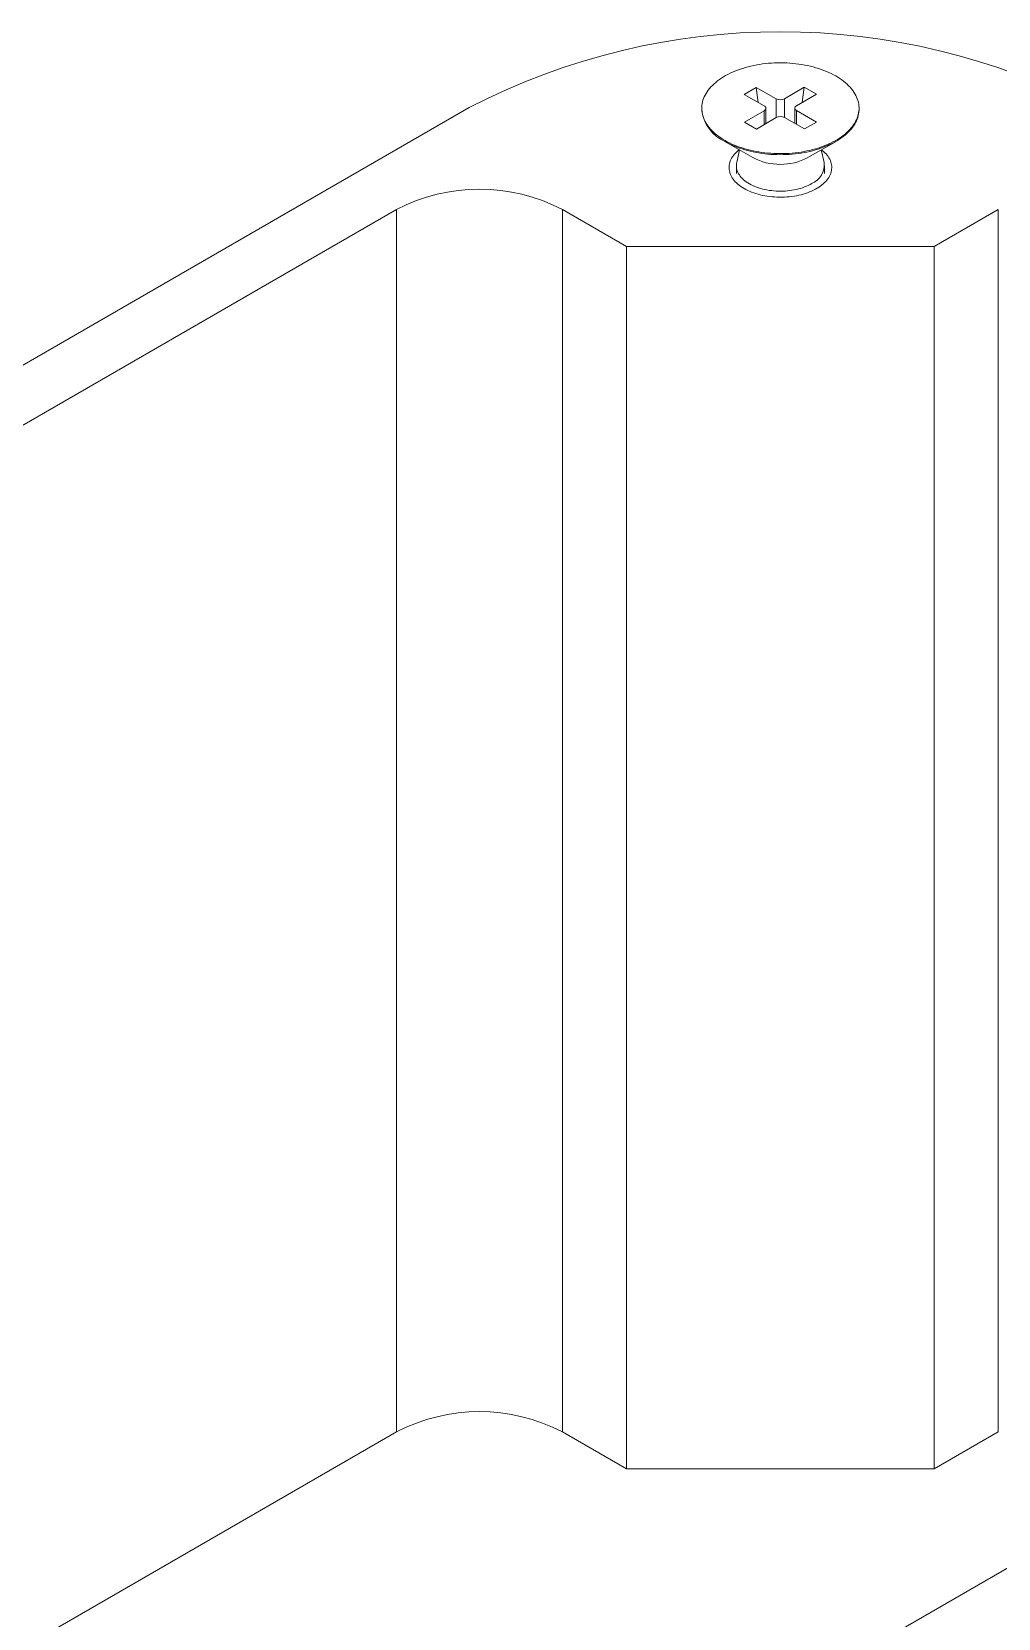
# Model space of a CAD drawing. Header units: millimetres. Extents: x 15 to 405, y 6 to 293.
# Drawn here: x 79.59 to 92.76, y 94.22 to 115.83 of the extents above; entities that cross this region are included whole.
import ezdxf

# ---------------------------------------------------------------- set-up
doc = ezdxf.new("R2010")
doc.units = ezdxf.units.MM

msp = doc.modelspace()

# ---------------------------------------------------------------- linework, layer by layer
at = {"color": 7, "linetype": 'Continuous', "lineweight": 18}
for p, q in [((89.2984, 114.9797), (89.4616, 115.0749)), ((89.4616, 115.0749), (89.7346, 114.919)), ((89.4905, 114.87), (89.4616, 115.0749)), ((89.8477, 114.9194), (90.1178, 115.077)), ((90.0888, 114.8697), (90.1178, 115.077)), ((90.1178, 115.077), (90.2827, 114.9828)), ((85.5497, 114.8003), (43.7455, 90.6673)), ((89.5714, 114.8238), (89.2984, 114.9797)), ((89.7346, 114.6629), (89.7346, 114.919)), ((89.8477, 114.9194), (89.8477, 114.666)), ((90.2827, 114.9828), (90.0126, 114.8252)), ((88.7203, 114.7918), (88.7203, 114.7776)), ((89.3019, 114.6009), (89.572, 114.7585)), ((89.4669, 114.5067), (89.3019, 114.6009)), ((89.7369, 114.6643), (89.4669, 114.5067)), ((89.572, 114.5681), (89.572, 114.7585)), ((89.5951, 114.5816), (89.5951, 114.791)), ((90.1231, 114.5088), (89.8501, 114.6647)), ((89.9895, 114.7927), (89.9895, 114.585)), ((90.0132, 114.7599), (90.2862, 114.604)), ((90.0132, 114.7599), (90.0132, 114.5715)), ((90.2862, 114.604), (90.1231, 114.5088)), ((90.8643, 114.7776), (90.8643, 114.7918)), ((89.0342, 114.3401), (89.4179, 114.1185)), ((89.2347, 114.2243), (89.197, 114.0511)), ((90.1668, 114.1185), (90.5505, 114.3401)), ((90.3876, 114.0511), (90.35, 114.2243)), ((89.1923, 114.008), (89.1923, 113.9022)), ((90.3923, 113.9022), (90.3923, 114.008)), ((46.1497, 91.2388), (84.5597, 113.4124)), ((84.5597, 96.755), (84.5597, 113.4124)), ((86.8225, 113.4124), (87.6953, 112.9086)), ((86.8225, 96.755), (86.8225, 113.4124)), ((91.8894, 112.9086), (92.7622, 113.4124)), ((92.7622, 96.755), (92.7622, 113.4124)), ((87.6953, 112.9086), (91.8894, 112.9086)), ((87.6953, 96.2511), (87.6953, 112.9086)), ((91.8894, 96.2511), (91.8894, 112.9086)), ((55.3444, 79.8893), (84.5597, 96.755)), ((86.8225, 96.755), (87.6953, 96.2511)), ((91.3197, 93.9959), (96.128, 96.7717)), ((91.8894, 96.2511), (92.7622, 96.755)), ((87.6953, 96.2511), (91.8894, 96.2511))]:
    msp.add_line(p, q, dxfattribs=at)
at = {"color": 7, "linetype": 'Continuous', "lineweight": 18, "flags": 128}
for points in [[(90.5462, 115.2318), (90.5161, 115.2483), (90.4849, 115.2642), (90.4527, 115.2793), (90.4194, 115.2938), (90.3852, 115.3074), (90.3502, 115.3203), (90.3142, 115.3324), (90.2775, 115.3437), (90.2401, 115.3541), (90.202, 115.3637), (90.1633, 115.3725), (90.124, 115.3803), (90.0842, 115.3873), (90.044, 115.3934), (90.0034, 115.3986), (89.9625, 115.4028), (89.9213, 115.4062), (89.88, 115.4086), (89.8385, 115.4101), (89.7969, 115.4107), (89.7554, 115.4103), (89.7138, 115.409), (89.6724, 115.4068), (89.6312, 115.4037), (89.5903, 115.3996), (89.5496, 115.3946), (89.5093, 115.3887), (89.4694, 115.382), (89.43, 115.3743), (89.3912, 115.3657), (89.3529, 115.3563), (89.3153, 115.3461), (89.2785, 115.335), (89.2424, 115.3231), (89.2071, 115.3103), (89.1727, 115.2969), (89.1393, 115.2826), (89.1068, 115.2676), (89.0753, 115.2519), (89.045, 115.2355), (89.0157, 115.2185), (88.9877, 115.2008), (88.9608, 115.1824), (88.9352, 115.1635), (88.9109, 115.1441), (88.8879, 115.1241), (88.8663, 115.1036), (88.846, 115.0826), (88.8272, 115.0612), (88.8098, 115.0394), (88.7939, 115.0172), (88.7795, 114.9947), (88.7667, 114.9719), (88.7554, 114.9488), (88.7456, 114.9255), (88.7374, 114.9019), (88.7308, 114.8782), (88.7258, 114.8544), (88.7224, 114.8305), (88.7206, 114.8065), (88.7204, 114.7825), (88.7219, 114.7585), (88.7249, 114.7346), (88.7296, 114.7107), (88.7358, 114.687), (88.7436, 114.6634), (88.7531, 114.6401), (88.764, 114.6169), (88.7766, 114.594), (88.7906, 114.5714), (88.8062, 114.5492), (88.8232, 114.5273), (88.8417, 114.5058), (88.8616, 114.4847), (88.883, 114.4641), (88.9057, 114.444), (88.9297, 114.4244), (88.955, 114.4054), (88.9816, 114.3869), (89.0094, 114.3691), (89.0384, 114.3519), (89.0685, 114.3354), (89.0997, 114.3195), (89.132, 114.3043), (89.1652, 114.2899), (89.1994, 114.2763), (89.2345, 114.2634), (89.2704, 114.2513), (89.3071, 114.24), (89.3445, 114.2296), (89.3826, 114.22), (89.4213, 114.2112), (89.4606, 114.2034), (89.5004, 114.1964), (89.5406, 114.1903), (89.5812, 114.1851), (89.6221, 114.1808), (89.6633, 114.1775), (89.7046, 114.1751), (89.7461, 114.1736), (89.7877, 114.173), (89.8293, 114.1734), (89.8708, 114.1747), (89.9122, 114.1769), (89.9534, 114.18), (89.9944, 114.1841), (90.035, 114.1891), (90.0753, 114.195), (90.1152, 114.2017), (90.1546, 114.2094), (90.1935, 114.218), (90.2317, 114.2274), (90.2693, 114.2376), (90.3062, 114.2487), (90.3423, 114.2606), (90.3775, 114.2733), (90.4119, 114.2868), (90.4454, 114.3011), (90.4778, 114.3161), (90.5093, 114.3318), (90.5396, 114.3482), (90.5689, 114.3652), (90.597, 114.3829), (90.6238, 114.4013), (90.6494, 114.4202), (90.6737, 114.4396), (90.6967, 114.4596), (90.7184, 114.4801), (90.7386, 114.5011), (90.7574, 114.5225), (90.7748, 114.5443), (90.7907, 114.5665), (90.8051, 114.589), (90.8179, 114.6118), (90.8293, 114.6349), (90.839, 114.6582), (90.8472, 114.6818), (90.8538, 114.7055), (90.8588, 114.7293), (90.8622, 114.7532), (90.864, 114.7772), (90.8642, 114.8012), (90.8628, 114.8252), (90.8597, 114.8491), (90.8551, 114.873), (90.8488, 114.8967), (90.841, 114.9203), (90.8316, 114.9436), (90.8206, 114.9668), (90.8081, 114.9897), (90.794, 115.0123), (90.7785, 115.0345), (90.7614, 115.0564), (90.7429, 115.0779), (90.723, 115.099), (90.7017, 115.1196), (90.679, 115.1397), (90.6549, 115.1593), (90.6296, 115.1783), (90.603, 115.1967), (90.5752, 115.2146), (90.5462, 115.2318)], [(89.572, 114.7585), (89.5794, 114.7635), (89.5856, 114.7691), (89.5902, 114.7751), (89.5934, 114.7814), (89.595, 114.7879), (89.5949, 114.7945), (89.5932, 114.801), (89.5899, 114.8074), (89.5851, 114.8133), (89.5789, 114.8189), (89.5714, 114.8238)], [(90.0126, 114.8252), (90.0052, 114.8202), (89.9991, 114.8146), (89.9944, 114.8086), (89.9912, 114.8023), (89.9897, 114.7958), (89.9897, 114.7892), (89.9914, 114.7826), (89.9947, 114.7763), (89.9995, 114.7704), (90.0057, 114.7648), (90.0132, 114.7599)], [(90.8643, 114.7776), (90.864, 114.7629), (90.8622, 114.7389), (90.8588, 114.715), (90.8538, 114.6912), (90.8472, 114.6675), (90.839, 114.644), (90.8293, 114.6206), (90.8179, 114.5975), (90.8051, 114.5747), (90.7907, 114.5522), (90.7748, 114.53), (90.7574, 114.5082), (90.7386, 114.4868), (90.7184, 114.4658), (90.6967, 114.4454), (90.6737, 114.4254), (90.6494, 114.4059), (90.6238, 114.387), (90.597, 114.3687), (90.5689, 114.351), (90.5396, 114.3339), (90.5093, 114.3175), (90.4778, 114.3018), (90.4454, 114.2868), (90.4119, 114.2726), (90.3775, 114.2591), (90.3423, 114.2464), (90.3062, 114.2345), (90.2693, 114.2234), (90.2317, 114.2131), (90.1935, 114.2037), (90.1546, 114.1951), (90.1152, 114.1875), (90.0753, 114.1807), (90.035, 114.1748), (89.9944, 114.1698), (89.9534, 114.1658), (89.9122, 114.1626), (89.8708, 114.1604), (89.8293, 114.1591), (89.7877, 114.1587), (89.7461, 114.1593), (89.7046, 114.1608), (89.6633, 114.1632), (89.6221, 114.1666), (89.5812, 114.1708), (89.5406, 114.176), (89.5004, 114.1821), (89.4606, 114.1891), (89.4213, 114.197), (89.3826, 114.2057), (89.3445, 114.2153), (89.3071, 114.2258), (89.2704, 114.237), (89.2345, 114.2491), (89.1994, 114.262), (89.1652, 114.2757), (89.132, 114.2901), (89.0997, 114.3052), (89.0685, 114.3211), (89.0384, 114.3376)], [(89.2973, 113.6982), (89.2742, 113.7122), (89.2522, 113.7268), (89.2315, 113.7421), (89.212, 113.7579), (89.1939, 113.7742), (89.1772, 113.791), (89.1619, 113.8083), (89.148, 113.8259), (89.1357, 113.8439), (89.1248, 113.8623), (89.1154, 113.8809), (89.1077, 113.8997), (89.1015, 113.9188), (89.0968, 113.938), (89.0938, 113.9573), (89.0924, 113.9766), (89.0926, 113.996), (89.0944, 114.0154), (89.0979, 114.0346), (89.1029, 114.0538), (89.1095, 114.0728), (89.1176, 114.0916), (89.1274, 114.1102), (89.1386, 114.1284), (89.1514, 114.1463), (89.1656, 114.1639), (89.1813, 114.181), (89.1983, 114.1977), (89.2168, 114.2139), (89.2318, 114.2259)], [(90.3529, 114.2259), (90.363, 114.2179), (90.3818, 114.2018), (90.3992, 114.1853), (90.4153, 114.1682), (90.4298, 114.1508), (90.443, 114.1329), (90.4546, 114.1148), (90.4647, 114.0963), (90.4733, 114.0775), (90.4803, 114.0586), (90.4857, 114.0395), (90.4895, 114.0202), (90.4917, 114.0009), (90.4923, 113.9815), (90.4913, 113.9621), (90.4887, 113.9428), (90.4845, 113.9236), (90.4787, 113.9045), (90.4713, 113.8856), (90.4623, 113.8669), (90.4518, 113.8485), (90.4398, 113.8304), (90.4263, 113.8126), (90.4114, 113.7953), (90.395, 113.7784), (90.3772, 113.7619), (90.3581, 113.746), (90.3377, 113.7306), (90.3161, 113.7158), (90.2932, 113.7016), (90.2692, 113.6881), (90.244, 113.6752), (90.2179, 113.6631), (90.1908, 113.6517), (90.1627, 113.641), (90.1338, 113.6311), (90.1041, 113.6221), (90.0737, 113.6139), (90.0426, 113.6065), (90.011, 113.6), (89.9789, 113.5944), (89.9463, 113.5897), (89.9134, 113.5859), (89.8802, 113.583), (89.8468, 113.581), (89.8133, 113.58), (89.7797, 113.5799), (89.7462, 113.5807), (89.7127, 113.5824), (89.6795, 113.5851), (89.6465, 113.5887), (89.6138, 113.5932), (89.5816, 113.5985), (89.5498, 113.6048), (89.5186, 113.612), (89.4881, 113.62), (89.4582, 113.6288), (89.4291, 113.6385), (89.4008, 113.6489), (89.3734, 113.6601), (89.347, 113.6721), (89.3216, 113.6848), (89.2973, 113.6982)], [(90.2189, 113.7644), (90.1962, 113.7518), (90.1724, 113.74), (90.1476, 113.7288), (90.1218, 113.7185), (90.0951, 113.7089), (90.0676, 113.7002), (90.0393, 113.6923), (90.0103, 113.6853), (89.9808, 113.6791), (89.9507, 113.6739), (89.9202, 113.6696), (89.8894, 113.6662), (89.8582, 113.6637), (89.8269, 113.6622), (89.7955, 113.6616), (89.7641, 113.662), (89.7328, 113.6633), (89.7016, 113.6656), (89.6707, 113.6688), (89.6401, 113.6729), (89.61, 113.678), (89.5803, 113.6839), (89.5512, 113.6908), (89.5228, 113.6985), (89.4951, 113.7071), (89.4682, 113.7165), (89.4423, 113.7267), (89.4172, 113.7376), (89.3932, 113.7493), (89.3703, 113.7617), (89.3486, 113.7748), (89.3281, 113.7885), (89.3088, 113.8029), (89.2909, 113.8178), (89.2743, 113.8332), (89.2592, 113.8491), (89.2455, 113.8654), (89.2333, 113.8821), (89.2227, 113.8992), (89.2136, 113.9165), (89.2061, 113.9341), (89.2002, 113.9519), (89.1959, 113.9699), (89.1933, 113.988), (89.1923, 114.0061), (89.193, 114.0242), (89.1953, 114.0423), (89.197, 114.0511)]]:
    msp.add_lwpolyline(points, dxfattribs=at)
at = {"color": 7, "linetype": 'Continuous', "lineweight": 18}
for centre, radius, start, end in [((89.7923, 106.612), 9.2221, 62.60967, 117.39033), ((89.7908, 115.0278), 0.1224, 242.66194, 297.69461), ((89.2553, 114.8294), 0.5375, 185.53525, 246.198), ((89.7938, 114.5559), 0.1224, 62.66194, 117.69461), ((89.7923, 114.8393), 0.8122, 242.54761, 297.45239), ((90.1115, 114.0206), 0.2778, 292.73128, 6.31331), ((85.6911, 111.2308), 2.4575, 62.58879, 117.41121), ((85.6911, 94.5734), 2.4575, 62.58879, 117.41121)]:
    msp.add_arc(centre, radius, start, end, dxfattribs=at)

doc.saveas('drawing.dxf')
